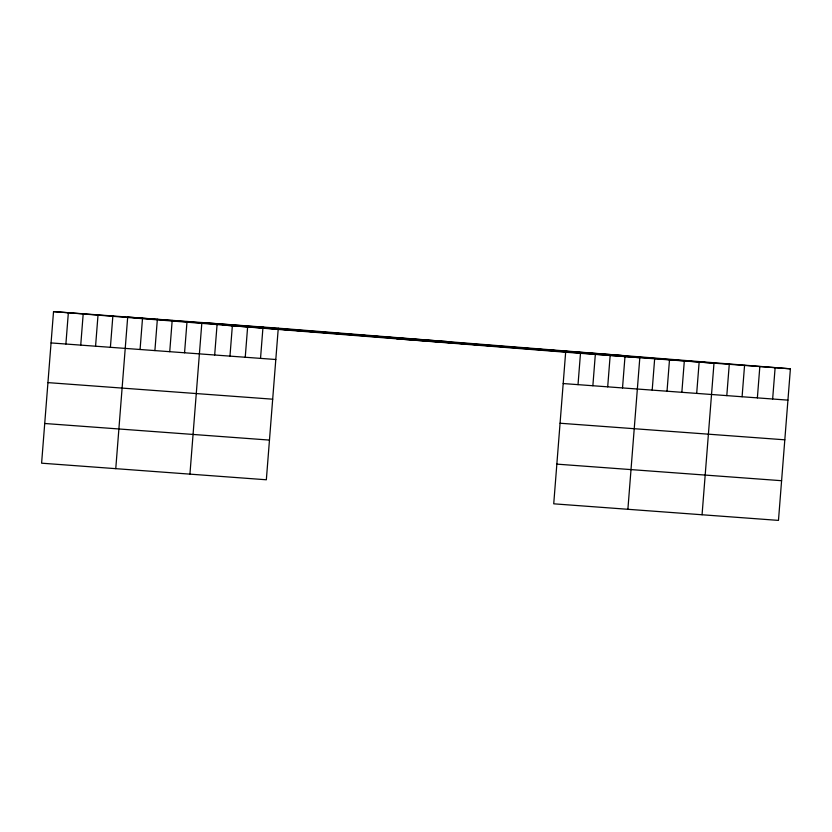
<?xml version="1.0" encoding="UTF-8"?>
<svg xmlns="http://www.w3.org/2000/svg" width="832" height="832" viewBox="0 0 832 832"><rect width="100%" height="100%" fill="white"/><g stroke="black" fill="none" stroke-linecap="round" stroke-linejoin="round"><path stroke-width="1.25" d="M278.273 328.182L53.529 311.605L41.6 463.185L266.344 479.773L278.273 328.182L790.4 368.815L778.471 520.395L553.727 503.818L565.656 352.227L790.4 368.815M65.894 344.022L68.359 312.697M80.735 345.114L83.2 313.799M95.566 346.206L98.03 314.891M110.396 347.308L112.861 315.983M115.762 468.655L127.691 317.075L639.818 357.708L627.89 509.288M140.067 349.492L142.532 318.167M154.898 350.584L157.362 319.27M169.728 351.686L172.193 320.362M184.558 352.778L187.023 321.454M189.935 474.136L201.864 322.546L713.991 363.178L702.062 514.758M214.677 354.994L217.142 323.679M229.965 356.127L232.43 324.802M245.242 357.25L247.707 325.936M260.53 358.384L262.995 327.059M578.022 384.644L580.486 353.33M592.862 385.746L595.327 354.422M607.693 386.838L610.158 355.514M622.523 387.93L624.988 356.606M652.194 390.114L654.659 358.8M667.025 391.217L669.49 359.892M681.855 392.309L684.32 360.984M696.686 393.401L699.15 362.076M726.804 395.626L729.269 364.302M742.092 396.75L744.557 365.425M757.37 397.883L759.834 366.558M772.647 399.006L775.122 367.682M222.529 325.01L447.273 341.588M396.656 338.822L621.4 355.41M51.064 342.93L275.808 359.507M563.191 383.552L787.935 400.13M47.944 382.616L272.688 399.194M560.071 423.238L784.815 439.816M44.72 423.498L269.464 440.086M556.847 464.131L781.591 480.709M53.529 311.605L565.656 352.227"/></g></svg>
